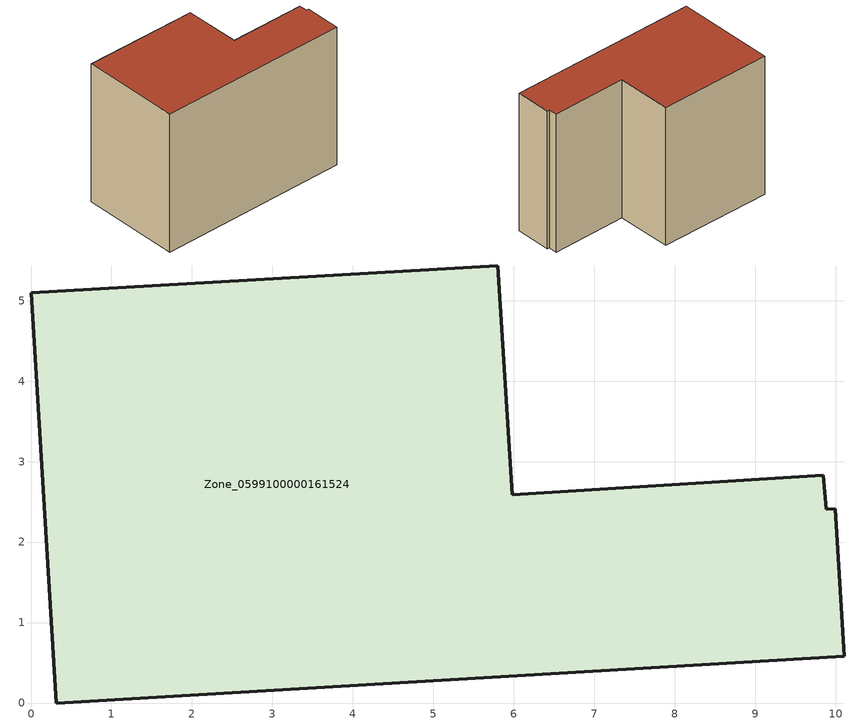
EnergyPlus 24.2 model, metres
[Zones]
Zone_0599100000161524
 floor ground (C_G): 10,2.41 10.11,0.58 0.32,0 0,5.1 5.8,5.43 5.98,2.59 9.84,2.83 9.88,2.4 z0
 wall outside (C_F): 0.32,0 10.11,0.58 10,2.41 9.88,2.4 9.84,2.83 5.98,2.59 5.8,5.43 0,5.1 0.32,0 z0:7.37
 roof outside (C_R): 10.11,0.58 10,2.41 9.88,2.4 9.84,2.83 5.98,2.59 5.8,5.43 0,5.1 0.32,0 z7.37
[BUILDING]
Pand.0599100000161524: North Axis=0; Terrain=City; Loads Convergence Tolerance Value=0.04; Temperature Convergence Tolerance Value=0.4; Solar Distribution=FullExterior; Maximum Number of Warmup Days=25; Minimum Number of Warmup Days=1
[Site:Location]
Rotterdam.The.Hague.AP_ZH_NLD Design_Conditions: Latitude=51.96; Longitude=4.45; Time Zone=1; Elevation=-4.5
[SITE:GROUNDTEMPERATURE:BUILDINGSURFACE]
18, 18, 18, 18, 18, 18, 18, 18, 18, 18, 18, 18
[MATERIAL] Thermal Absorptance=0.9; Solar Absorptance=0.7; Visible Absorptance=0.7
Name | Roughness | Thickness | Conductivity | Density | Specific Heat
G.TI.1946 | MediumSmooth | 0.15 | 1 | 540 | 1210
F.TI.1946 | Rough | 0.3 | 0.857143 | 1920 | 840
R.TI.1946 | MediumRough | 0.2 | 0.1 | 1500 | 1000
[CONSTRUCTION]
C_G: G.TI.1946
C_F: F.TI.1946
C_R: R.TI.1946
[ZONE]
Zone_0599100000161524: Type=1; Multiplier=1; Ceiling Height=Autocalculate; Volume=Autocalculate; Floor Area=autocalculate; Part of Total Floor Area=Yes
[ZONEINFILTRATION:DESIGNFLOWRATE]
Infil_Zone_0599100000161524: Zone or ZoneList or Space or SpaceList=Zone_0599100000161524; Schedule=AlwaysOn; Design Flow Rate Calculation Method=Flow/Area; Flow Rate per Floor Area=0.003; Constant Term Coefficient=1; Temperature Term Coefficient=0; Velocity Term Coefficient=0; Velocity Squared Term Coefficient=0
[HVACTEMPLATE:ZONE:IDEALLOADSAIRSYSTEM]
Zone_0599100000161524: Maximum Heating Supply Air Temperature=50; Minimum Cooling Supply Air Temperature=13; Maximum Heating Supply Air Humidity Ratio=0.0156; Minimum Cooling Supply Air Humidity Ratio=0.0077; Heating Limit=NoLimit; Cooling Limit=NoLimit; Dehumidification Control Type=ConstantSensibleHeatRatio; Cooling Sensible Heat Ratio=0.7; Dehumidification Setpoint=60; Humidification Control Type=None; Humidification Setpoint=30; Outdoor Air Method=None; Outdoor Air Flow Rate per Person=0.00944; Outdoor Air Flow Rate per Zone Floor Area=0; Outdoor Air Flow Rate per Zone=0; Demand Controlled Ventilation Type=None; Outdoor Air Economizer Type=NoEconomizer; Heat Recovery Type=None; Sensible Heat Recovery Effectiveness=0.7; Latent Heat Recovery Effectiveness=0.65
[ZONECONTROL:THERMOSTAT]
ThermostatControl_Zone_0599100000161524: Zone or ZoneList=Zone_0599100000161524; Control Type Schedule=DualSetpointControlType; Control 1=Thermostat_Zone_0599100000161524; Temperature Difference Between Cutout And Setpoint=0
[THERMOSTATSETPOINT:DUALSETPOINT]
Thermostat_Zone_0599100000161524: Heating Setpoint Temperature Schedule=HeatingSetpoint_Zone_0599100000161524; Cooling Setpoint Temperature Schedule=CoolingSetpoint_Zone_0599100000161524
[SCHEDULE:COMPACT]
HeatingSetpoint_Zone_0599100000161524: Through: 12/31, For: AllDays, Until: 24:00, 21
CoolingSetpoint_Zone_0599100000161524: Through: 12/31, For: AllDays, Until: 24:00, 24
DualSetpointControlType: Through: 12/31, For: AllDays, Until: 24:00, 4
AlwaysOn: Through: 12/31, For: AllDays, Until: 24:00, 1
